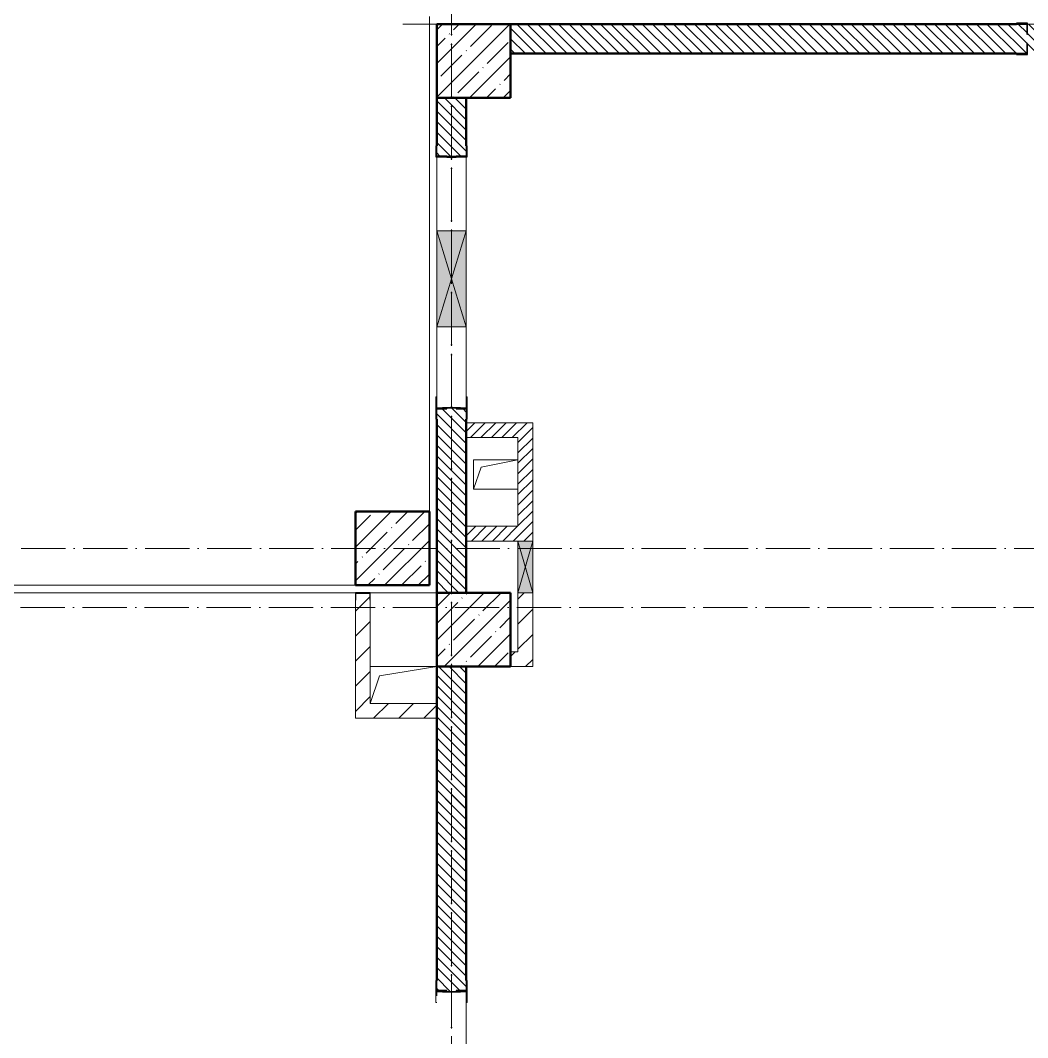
# Model space of a CAD drawing. Header units: millimetres. Extents: x -136833 to 49383, y -8033 to 344618.
# Drawn here: x -41003 to -34184, y 285715 to 292603 of the extents above; entities that cross this region are included whole.
import ezdxf

# ---------------------------------------------------------------- set-up
doc = ezdxf.new("R2010")
doc.units = ezdxf.units.MM
doc.linetypes.add('50_200_ШТРИХ_1Т_ш5_п1_п1_', pattern=[700, 500, -100, 0, -100])
for name, color, linetype, lineweight in [('A-DETL-GENF-OTLN', 7, 'Continuous', 9), ('A-FLOR-____-OTLN', 7, 'Continuous', 9), ('A-GENM-____-MCUT', 7, 'Continuous', 25), ('A-GENM-____-OTLN', 7, 'Continuous', 9), ('A-GENM-____-OTLN-1', 7, 'Continuous', 25), ('A-GLAZ-____-OTLN', 7, 'Continuous', 9), ('A-WALL-____-MCUT', 7, 'Continuous', 13), ('A-WALL-____-MCUT-2', 7, 'Continuous', 50), ('A-WALL-____-PATT-1', 7, 'Continuous', 9), ('A-WALL-FNSH-MCUT-1', 7, 'Continuous', 9), ('I-WALL-____-OTLN', 7, 'Continuous', 9), ('S-COLS-____-MCUT', 7, 'Continuous', 50), ('S-COLS-____-OTLN', 7, 'Continuous', 9), ('S-GRID-____-OTLN-1', 7, '50_200_ШТРИХ_1Т_ш5_п1_п1_', 9)]:
    doc.layers.add(name, color=color, linetype=linetype, lineweight=lineweight)
pattern_1 = [(135, (-131434.413, 245796.486), (-35.35534, -35.35534), [])]
pattern_2 = [(45, (-93500, -46531.04), (-114.04925, 114.04925), []), (45, (-93385.95, -46531.04), (-114.04925, 114.04925), [201.613, -40.323, 3.353, -36.97])]
pattern_3 = [(45, (-93500, -42681.04), (-114.04925, 114.04925), []), (45, (-93385.95, -42681.04), (-114.04925, 114.04925), [201.613, -40.323, 3.353, -36.97])]
pattern_4 = [(45, (-92950, -43231.04), (-114.04925, 114.04925), []), (45, (-92835.95, -43231.04), (-114.04925, 114.04925), [201.613, -40.323, 3.353, -36.97])]
pattern_5 = [(45, (-131434.41, 245796.49), (-84.85281, 84.85281), [])]
pattern_6 = [(45, (-131434.413, 245796.486), (-35.35534, 35.35534), [])]
pattern_7 = [(135, (-131434.413, 245796.486), (-35.35534, -35.35534), [])]
pattern_8 = [(45, (-131434.41, 245796.49), (-84.85281, 84.85281), [])]
pattern_9 = [(45, (-131434.413, 245796.486), (-35.35534, 35.35534), [])]

# ---------------------------------------------------------------- blocks, each defined once
blk = doc.blocks.new('BSC_Колонна _Прямоугольная - 500х500-V116-АР1_План отверстий 2 этажа в осях 1-64_Ю-ЯЯ')
at = {"layer": 'S-COLS-____-OTLN'}
h = blk.add_hatch(dxfattribs=at)
h.set_pattern_fill('FP_129', color=256, style=0, pattern_type=2)
h.set_pattern_definition(pattern_2)
h.paths.add_polyline_path([(-250, -250), (250, -250), (250, 250), (-250, 250)], flags=0)
at = {"layer": 'S-COLS-____-MCUT'}
for p, q in [((250, 250), (-250, 250)), ((-250, 250), (-250, -250)), ((250, -250), (250, 250)), ((-250, -250), (250, -250))]:
    blk.add_line(p, q, dxfattribs=at)
blk = doc.blocks.new('BSC_Колонна _Прямоугольная - 500х500-V118-АР1_План отверстий 2 этажа в осях 1-64_Ю-ЯЯ')
at = {"layer": 'S-COLS-____-OTLN'}
h = blk.add_hatch(dxfattribs=at)
h.set_pattern_fill('FP_131', color=256, style=0, pattern_type=2)
h.set_pattern_definition(pattern_3)
h.paths.add_polyline_path([(-250, -250), (250, -250), (250, 250), (-250, 250), (-250, 13.8)], flags=0)
at = {"layer": 'S-COLS-____-MCUT'}
for p, q in [((250, 250), (-250, 250)), ((-250, 250), (-250, -250)), ((250, -250), (250, 250)), ((-250, -250), (250, -250))]:
    blk.add_line(p, q, dxfattribs=at)
blk = doc.blocks.new('BSC_Колонна _Прямоугольная - 500х500-V123-АР1_План отверстий 2 этажа в осях 1-64_Ю-ЯЯ')
at = {"layer": 'S-COLS-____-OTLN'}
h = blk.add_hatch(dxfattribs=at)
h.set_pattern_fill('FP_136', color=256, style=0, pattern_type=2)
h.set_pattern_definition(pattern_4)
h.paths.add_polyline_path([(-250, -250), (250, -250), (250, 250), (-250, 250)], flags=0)
at = {"layer": 'S-COLS-____-MCUT'}
for p, q in [((250, 250), (-250, 250)), ((-250, 250), (-250, -250)), ((250, -250), (250, 250)), ((-250, -250), (250, -250))]:
    blk.add_line(p, q, dxfattribs=at)
blk = doc.blocks.new('Фахверк_СКБ_Уголок - 200_3550-28267367-АР1_План отверстий 2 этажа в осях 1-64_Ю-ЯЯ')
at = {"layer": 'A-GENM-____-MCUT'}
for p, q in [((200, 156), (125, 156)), ((125, 156), (125, 81)), ((131, 81), (131, 150)), ((131, 150), (200, 150)), ((200, 150), (200, 156)), ((125, 81), (131, 81)), ((131, 19), (125, 19)), ((125, 19), (125, -56)), ((131, -50), (131, 19)), ((125, -56), (200, -56)), ((200, -50), (131, -50)), ((200, -56), (200, -50))]:
    blk.add_line(p, q, dxfattribs=at)
blk = doc.blocks.new('Фахверк_СКБ_Уголок - 200_3960-28268576-АР1_План отверстий 2 этажа в осях 1-64_Ю-ЯЯ')
at = {"layer": 'A-GENM-____-MCUT'}
for p, q in [((200, 156), (125, 156)), ((125, 156), (125, 81)), ((131, 81), (131, 150)), ((131, 150), (200, 150)), ((200, 150), (200, 156)), ((125, 81), (131, 81)), ((131, 19), (125, 19)), ((125, 19), (125, -56)), ((131, -50), (131, 19)), ((125, -56), (200, -56)), ((200, -50), (131, -50)), ((200, -56), (200, -50))]:
    blk.add_line(p, q, dxfattribs=at)
blk = doc.blocks.new('154_Стойка_СКБ_Уголок - СМ-2480_200-28346303-АР1_План отверстий 2 этажа в осях 1-64_Ю-ЯЯ')
at = {"layer": 'A-GENM-____-MCUT'}
for p, q in [((125, 156), (125, 81)), ((200, 156), (125, 156)), ((131, 81), (131, 150)), ((131, 150), (200, 150)), ((200, 150), (200, 156)), ((125, 81), (131, 81)), ((131, 19), (125, 19)), ((125, 19), (125, -56)), ((131, -50), (131, 19)), ((125, -56), (200, -56)), ((200, -50), (131, -50)), ((200, -56), (200, -50))]:
    blk.add_line(p, q, dxfattribs=at)
blk = doc.blocks.new('Стойка_Влож_Полоса боковая - Полоса-V150-АР1_План отверстий 2 этажа в осях 1-64_Ю-ЯЯ')
at = {"layer": 'A-GENM-____-OTLN'}
for p, q in [((-5, 60), (0, 60)), ((-5, -60), (-5, 60)), ((0, 31), (0, -31)), ((0, -60), (-5, -60))]:
    blk.add_line(p, q, dxfattribs=at)
blk = doc.blocks.new('Стойка_Влож_Уголок_Опорный - Уголок-28213941-АР1_План отверстий 2 этажа в осях 1-64_Ю-ЯЯ')
at = {"layer": 'A-GENM-____-OTLN'}
for p, q in [((-212, -6), (-212, 0)), ((0, 0), (0, -6)), ((-212, -75), (-212, -6)), ((-212, -6), (-206, -6)), ((-6, -6), (0, -6)), ((0, -6), (0, -75)), ((-212, -75), (-206, -75)), ((-6, -75), (0, -75))]:
    blk.add_line(p, q, dxfattribs=at)
blk = doc.blocks.new('154_Фахверк_СКБ_Швеллер - Тип_100_3960-28318856-АР1_План отверстий 2 этажа в осях 1-64_Ю-ЯЯ')
at = {"layer": 'A-GENM-____-MCUT'}
for p, q in [((175, 50), (125, 50)), ((125, 50), (125, -50)), ((128, 47), (175, 47)), ((128, -47), (128, 47)), ((175, 47), (175, 50)), ((125, -50), (175, -50)), ((175, -47), (128, -47)), ((175, -50), (175, -47))]:
    blk.add_line(p, q, dxfattribs=at)
blk = doc.blocks.new('AR_Отверстие прямоугольное _в плите_ - AR_Отверстие прямоугольное _в плите_-V160-АР1_План отверстий 2 этажа в осях 1-64_Ю-ЯЯ')
at = {"layer": 'A-GENM-____-OTLN'}
for p, q in [((150, 100), (-150, 100)), ((-150, 100), (-150, -100)), ((-100, 50), (150, 100)), ((-150, -100), (-100, 50)), ((-150, -100), (150, -100))]:
    blk.add_line(p, q, dxfattribs=at)
blk = doc.blocks.new('AR_Отверстие прямоугольное _в плите_ - AR_Отверстие прямоугольное _в плите_-30552830-АР1_План отверстий 2 этажа в осях 1-64_Ю-ЯЯ')
at = {"layer": 'A-GENM-____-OTLN'}
for p, q in [((225, 125), (-225, 125)), ((-162.5, 62.5), (225, 125)), ((-225, -125), (-162.5, 62.5))]:
    blk.add_line(p, q, dxfattribs=at)
blk = doc.blocks.new('AR_Отверстие прямоугольное _в стене_ - AR_Отверстие прямоугольное _в стене__ОВ-36845443-АР1_План отверстий 2 этажа в осях 1-64_Ю-ЯЯ')
at = {"layer": 'A-GLAZ-____-OTLN'}
blk.add_hatch(color=256, dxfattribs=at).paths.add_polyline_path([(325, 100), (-325, 100), (-325, -100), (325, -100)], flags=0)
at = {"layer": 'A-DETL-GENF-OTLN'}
for p, q in [((-325, -100), (-325, 100)), ((-325, 100), (325, 100)), ((325, 100), (-325, -100)), ((-325, 100), (325, -100)), ((325, 100), (-325, 100)), ((-325, 100), (-325, -100)), ((325, 100), (325, -100)), ((325, -100), (325, 100)), ((325, -100), (-325, -100)), ((-325, -100), (325, -100))]:
    blk.add_line(p, q, dxfattribs=at)
blk = doc.blocks.new('AR_Отверстие прямоугольное _в стене_ - AR_Отверстие прямоугольное _в стене__ОВ-36848105-АР1_План отверстий 2 этажа в осях 1-64_Ю-ЯЯ')
at = {"layer": 'A-GLAZ-____-OTLN'}
blk.add_hatch(color=256, dxfattribs=at).paths.add_polyline_path([(-175, -50), (175, -50), (175, 50), (-175, 50)], flags=0)
at = {"layer": 'A-DETL-GENF-OTLN'}
for p, q in [((-175, -50), (-175, 50)), ((-175, 50), (175, 50)), ((175, 50), (-175, -50)), ((-175, 50), (175, -50)), ((175, 50), (-175, 50)), ((-175, 50), (-175, -50)), ((175, 50), (175, -50)), ((175, -50), (175, 50)), ((175, -50), (-175, -50)), ((-175, -50), (175, -50))]:
    blk.add_line(p, q, dxfattribs=at)
blk = doc.blocks.new('BSC_Колонна _Прямоугольная - 500х500-V120-АР1_План отверстий 2 этажа в осях 1-64_А-ГГ')
at = {"layer": 'S-COLS-____-OTLN'}
h = blk.add_hatch(dxfattribs=at)
h.set_pattern_fill('FP_150', color=256, style=0, pattern_type=2)
h.set_pattern_definition(pattern_2)
h.paths.add_polyline_path([(-250, -250), (250, -250), (250, 250), (-250, 250)], flags=0)
at = {"layer": 'S-COLS-____-MCUT'}
for p, q in [((250, 250), (-250, 250)), ((-250, 250), (-250, -250)), ((250, -250), (250, 250)), ((-250, -250), (250, -250))]:
    blk.add_line(p, q, dxfattribs=at)
blk = doc.blocks.new('BSC_Колонна _Прямоугольная - 500х500-V122-АР1_План отверстий 2 этажа в осях 1-64_А-ГГ')
at = {"layer": 'S-COLS-____-OTLN'}
h = blk.add_hatch(dxfattribs=at)
h.set_pattern_fill('FP_152', color=256, style=0, pattern_type=2)
h.set_pattern_definition(pattern_3)
h.paths.add_polyline_path([(-250, -250), (250, -250), (250, 250), (-250, 250)], flags=0)
at = {"layer": 'S-COLS-____-MCUT'}
for p, q in [((250, 250), (-250, 250)), ((-250, 250), (-250, -250)), ((250, -250), (250, 250)), ((-250, -250), (250, -250))]:
    blk.add_line(p, q, dxfattribs=at)
blk = doc.blocks.new('BSC_Колонна _Прямоугольная - 500х500-V127-АР1_План отверстий 2 этажа в осях 1-64_А-ГГ')
at = {"layer": 'S-COLS-____-OTLN'}
h = blk.add_hatch(dxfattribs=at)
h.set_pattern_fill('FP_157', color=256, style=0, pattern_type=2)
h.set_pattern_definition(pattern_4)
h.paths.add_polyline_path([(-250, -250), (250, -250), (250, 250), (-250, 250)], flags=0)
at = {"layer": 'S-COLS-____-MCUT'}
for p, q in [((250, 250), (-250, 250)), ((-250, 250), (-250, -250)), ((250, -250), (250, 250)), ((-250, -250), (250, -250))]:
    blk.add_line(p, q, dxfattribs=at)
blk = doc.blocks.new('Фахверк_СКБ_Уголок - 200_3550-28267367-АР1_План отверстий 2 этажа в осях 1-64_А-ГГ')
at = {"layer": 'A-GENM-____-MCUT'}
for p, q in [((200, 156), (125, 156)), ((125, 156), (125, 81)), ((131, 81), (131, 150)), ((131, 150), (200, 150)), ((200, 150), (200, 156)), ((125, 81), (131, 81)), ((131, 19), (125, 19)), ((125, 19), (125, -56)), ((131, -50), (131, 19)), ((125, -56), (200, -56)), ((200, -50), (131, -50)), ((200, -56), (200, -50))]:
    blk.add_line(p, q, dxfattribs=at)
blk = doc.blocks.new('Фахверк_СКБ_Уголок - 200_3960-28268576-АР1_План отверстий 2 этажа в осях 1-64_А-ГГ')
at = {"layer": 'A-GENM-____-MCUT'}
for p, q in [((200, 156), (125, 156)), ((125, 156), (125, 81)), ((131, 81), (131, 150)), ((131, 150), (200, 150)), ((200, 150), (200, 156)), ((125, 81), (131, 81)), ((131, 19), (125, 19)), ((125, 19), (125, -56)), ((131, -50), (131, 19)), ((125, -56), (200, -56)), ((200, -50), (131, -50)), ((200, -56), (200, -50))]:
    blk.add_line(p, q, dxfattribs=at)
blk = doc.blocks.new('154_Стойка_СКБ_Уголок - СМ-2480_200-28346303-АР1_План отверстий 2 этажа в осях 1-64_А-ГГ')
at = {"layer": 'A-GENM-____-MCUT'}
for p, q in [((125, 156), (125, 81)), ((200, 156), (125, 156)), ((131, 81), (131, 150)), ((131, 150), (200, 150)), ((200, 150), (200, 156)), ((125, 81), (131, 81)), ((131, 19), (125, 19)), ((125, 19), (125, -56)), ((131, -50), (131, 19)), ((125, -56), (200, -56)), ((200, -50), (131, -50)), ((200, -56), (200, -50))]:
    blk.add_line(p, q, dxfattribs=at)
blk = doc.blocks.new('Стойка_Влож_Полоса боковая - Полоса-28213942-АР1_План отверстий 2 этажа в осях 1-64_А-ГГ')
at = {"layer": 'A-GENM-____-OTLN'}
for p, q in [((-5, 60), (0, 60)), ((-5, -60), (-5, 60)), ((0, 31), (0, -31)), ((0, -60), (-5, -60))]:
    blk.add_line(p, q, dxfattribs=at)
blk = doc.blocks.new('Стойка_Влож_Уголок_Опорный - Уголок-28213941-АР1_План отверстий 2 этажа в осях 1-64_А-ГГ')
at = {"layer": 'A-GENM-____-OTLN'}
for p, q in [((-212, -6), (-212, 0)), ((0, 0), (0, -6)), ((-212, -75), (-212, -6)), ((-212, -6), (-206, -6)), ((-6, -6), (0, -6)), ((0, -6), (0, -75)), ((-212, -75), (-206, -75)), ((-6, -75), (0, -75))]:
    blk.add_line(p, q, dxfattribs=at)
blk = doc.blocks.new('154_Фахверк_СКБ_Швеллер - Тип_100_3960-28318856-АР1_План отверстий 2 этажа в осях 1-64_А-ГГ')
at = {"layer": 'A-GENM-____-MCUT'}
for p, q in [((175, 50), (125, 50)), ((125, 50), (125, -50)), ((128, 47), (175, 47)), ((128, -47), (128, 47)), ((175, 47), (175, 50)), ((125, -50), (175, -50)), ((175, -47), (128, -47)), ((175, -50), (175, -47))]:
    blk.add_line(p, q, dxfattribs=at)
blk = doc.blocks.new('AR_Отверстие прямоугольное _в плите_ - AR_Отверстие прямоугольное _в плите_-30423629-АР1_План отверстий 2 этажа в осях 1-64_А-ГГ')
at = {"layer": 'A-GENM-____-OTLN'}
for p, q in [((150, 100), (-150, 100)), ((-150, 100), (-150, -100)), ((-100, 50), (150, 100)), ((-150, -100), (-100, 50)), ((-150, -100), (150, -100))]:
    blk.add_line(p, q, dxfattribs=at)
blk = doc.blocks.new('AR_Отверстие прямоугольное _в плите_ - AR_Отверстие прямоугольное _в плите_-30552830-АР1_План отверстий 2 этажа в осях 1-64_А-ГГ')
at = {"layer": 'A-GENM-____-OTLN'}
for p, q in [((225, 125), (-225, 125)), ((-162.5, 62.5), (225, 125)), ((-225, -125), (-162.5, 62.5))]:
    blk.add_line(p, q, dxfattribs=at)
blk = doc.blocks.new('AR_Отверстие прямоугольное _в стене_ - AR_Отверстие прямоугольное _в стене__ОВ-36845443-АР1_План отверстий 2 этажа в осях 1-64_А-ГГ')
at = {"layer": 'A-GLAZ-____-OTLN'}
blk.add_hatch(color=256, dxfattribs=at).paths.add_polyline_path([(325, 100), (-325, 100), (-325, -100), (325, -100)], flags=0)
at = {"layer": 'A-DETL-GENF-OTLN'}
for p, q in [((-325, -100), (-325, 100)), ((-325, 100), (325, 100)), ((325, 100), (-325, -100)), ((-325, 100), (325, -100)), ((325, 100), (-325, 100)), ((-325, 100), (-325, -100)), ((325, 100), (325, -100)), ((325, -100), (325, 100)), ((325, -100), (-325, -100)), ((-325, -100), (325, -100))]:
    blk.add_line(p, q, dxfattribs=at)
blk = doc.blocks.new('AR_Отверстие прямоугольное _в стене_ - AR_Отверстие прямоугольное _в стене__ОВ-36848105-АР1_План отверстий 2 этажа в осях 1-64_А-ГГ')
at = {"layer": 'A-GLAZ-____-OTLN'}
blk.add_hatch(color=256, dxfattribs=at).paths.add_polyline_path([(-175, -50), (175, -50), (175, 50), (-175, 50)], flags=0)
at = {"layer": 'A-DETL-GENF-OTLN'}
for p, q in [((-175, -50), (-175, 50)), ((-175, 50), (175, 50)), ((175, 50), (-175, -50)), ((-175, 50), (175, -50)), ((175, 50), (-175, 50)), ((-175, 50), (-175, -50)), ((175, 50), (175, -50)), ((175, -50), (175, 50)), ((175, -50), (-175, -50)), ((-175, -50), (175, -50))]:
    blk.add_line(p, q, dxfattribs=at)
blk = doc.blocks.new('3эт')
at = {"layer": 'S-GRID-____-OTLN-1', "color": 251, "ltscale": 0.6, "true_color": 0x636466}
for p, q in [((377120.7, -46882.4), (377120.7, 4029.4)), ((377120.7, -91346.1), (377120.7, -36982.5)), ((376792, -40082.4), (387845.1, -40082.4)), ((376792, -40082.4), (387845.1, -40082.4)), ((358243, -43632.4), (387705.3, -43632.4)), ((358243, -43632.4), (387705.3, -43632.4)), ((351097.5, -44032.4), (387845.1, -44032.4))]:
    blk.add_line(p, q, dxfattribs=at)

msp = doc.modelspace()

# ---------------------------------------------------------------- hatches: boundary and pattern name
at = {"layer": 'A-WALL-____-PATT-1'}
h = msp.add_hatch(dxfattribs=at)
h.set_pattern_fill('FP_6', color=256, style=0, pattern_type=2)
h.set_pattern_definition(pattern_1)
h.paths.add_polyline_path([(-30684.4, 292377.5), (-30684.4, 292577.5), (-34184.4, 292577.5), (-34184.4, 292508.5), (-34190.4, 292508.5), (-34190.4, 292577.5), (-37684.4, 292577.5), (-37684.4, 292377.5), (-34190.4, 292377.5), (-34190.4, 292446.5), (-34184.4, 292446.5), (-34184.4, 292377.5), (-30702.1, 292377.5)], flags=0)
h = msp.add_hatch(dxfattribs=at)
h.set_pattern_fill('FP_6', color=256, style=0, pattern_type=2)
h.set_pattern_definition(pattern_7)
h.paths.add_polyline_path([(-30684.4, 292377.5), (-30684.4, 292577.5), (-34184.4, 292577.5), (-34184.4, 292508.5), (-34190.4, 292508.5), (-34190.4, 292577.5), (-37684.4, 292577.5), (-37684.4, 292377.5), (-34190.4, 292377.5), (-34190.4, 292446.5), (-34184.4, 292446.5), (-34184.4, 292377.5), (-30702.6, 292377.5)], flags=0)
h = msp.add_hatch(dxfattribs=at)
h.set_pattern_fill('FP_6', color=256, style=0, pattern_type=2)
h.set_pattern_definition(pattern_1)
h.paths.add_polyline_path([(-38144.4, 288727.5), (-37984.4, 288727.5), (-37985.4, 289971.5), (-38053.4, 289971.5), (-38053.4, 289977.5), (-38115.4, 289977.5), (-38115.4, 289971.5), (-38184.4, 289971.5), (-38184.4, 288727.5)], flags=0)
h.paths.add_polyline_path([(-38053.4, 291677.5), (-38053.4, 291683.5), (-37984.4, 291683.5), (-37984.4, 292077.5), (-38184.4, 292077.5), (-38184.4, 291683.5), (-38115.4, 291683.5), (-38115.4, 291677.5)], flags=0)
h = msp.add_hatch(dxfattribs=at)
h.set_pattern_fill('FP_6', color=256, style=0, pattern_type=2)
h.set_pattern_definition(pattern_7)
h.paths.add_polyline_path([(-38184.4, 288727.5), (-37984.4, 288727.5), (-37985.4, 289971.5), (-38053.4, 289971.5), (-38053.4, 289977.5), (-38115.4, 289977.5), (-38115.4, 289971.5), (-38184.4, 289971.5), (-38184.4, 289532.1)], flags=0)
h.paths.add_polyline_path([(-38053.4, 291677.5), (-38053.4, 291683.5), (-37984.4, 291683.5), (-37984.4, 292077.5), (-38184.4, 292077.5), (-38184.4, 291683.5), (-38115.4, 291683.5), (-38115.4, 291677.5)], flags=0)
h = msp.add_hatch(dxfattribs=at)
h.set_pattern_fill('FP_5', color=256, style=0, pattern_type=2)
h.set_pattern_definition(pattern_6)
h.paths.add_polyline_path([(-37534.4, 289777.5), (-37534.4, 289877.5), (-37984.4, 289877.5), (-37984.4, 289777.5), (-37634.4, 289777.5)], flags=0)
h = msp.add_hatch(dxfattribs=at)
h.set_pattern_fill('FP_5', color=256, style=0, pattern_type=2)
h.set_pattern_definition(pattern_9)
h.paths.add_polyline_path([(-37534.4, 289777.5), (-37534.4, 289877.5), (-37984.4, 289877.5), (-37984.4, 289777.5), (-37634.4, 289777.5)], flags=0)
h = msp.add_hatch(dxfattribs=at)
h.set_pattern_fill('FP_5', color=256, style=0, pattern_type=2)
h.set_pattern_definition(pattern_6)
h.paths.add_polyline_path([(-37534.4, 289177.5), (-37534.4, 289777.5), (-37634.4, 289777.5), (-37634.4, 289177.5)], flags=0)
h = msp.add_hatch(dxfattribs=at)
h.set_pattern_fill('FP_5', color=256, style=0, pattern_type=2)
h.set_pattern_definition(pattern_9)
h.paths.add_polyline_path([(-37534.4, 289177.5), (-37534.4, 289777.5), (-37634.4, 289777.5), (-37634.4, 289177.5)], flags=0)
h = msp.add_hatch(dxfattribs=at)
h.set_pattern_fill('FP_5', color=256, style=0, pattern_type=2)
h.set_pattern_definition(pattern_6)
h.paths.add_polyline_path([(-37534.4, 289077.5), (-37534.4, 289177.5), (-37984.4, 289177.5), (-37984.4, 289077.5), (-37634.4, 289077.5)], flags=0)
h = msp.add_hatch(dxfattribs=at)
h.set_pattern_fill('FP_5', color=256, style=0, pattern_type=2)
h.set_pattern_definition(pattern_9)
h.paths.add_polyline_path([(-37534.4, 289077.5), (-37534.4, 289177.5), (-37984.4, 289177.5), (-37984.4, 289077.5), (-37634.4, 289077.5)], flags=0)
h = msp.add_hatch(dxfattribs=at)
h.set_pattern_fill('FP_4', color=256, style=0, pattern_type=2)
h.set_pattern_definition(pattern_5)
h.paths.add_polyline_path([(-38634.4, 287877.5), (-38634.4, 288677.5), (-38637.4, 288677.5), (-38637.4, 288724.5), (-38731.4, 288724.5), (-38731.4, 288677.5), (-38734.4, 288677.5), (-38734.4, 287877.5)], flags=0)
h = msp.add_hatch(dxfattribs=at)
h.set_pattern_fill('FP_4', color=256, style=0, pattern_type=2)
h.set_pattern_definition(pattern_8)
h.paths.add_polyline_path([(-38634.4, 287877.5), (-38634.4, 288677.5), (-38637.4, 288677.5), (-38637.4, 288724.5), (-38731.4, 288724.5), (-38731.4, 288677.5), (-38734.4, 288677.5), (-38734.4, 287877.5)], flags=0)
h = msp.add_hatch(dxfattribs=at)
h.set_pattern_fill('FP_4', color=256, style=0, pattern_type=2)
h.set_pattern_definition(pattern_5)
h.paths.add_polyline_path([(-37534.4, 288327.5), (-37534.4, 288727.5), (-37634.4, 288727.5), (-37634.4, 288327.5)], flags=0)
h = msp.add_hatch(dxfattribs=at)
h.set_pattern_fill('FP_4', color=256, style=0, pattern_type=2)
h.set_pattern_definition(pattern_8)
h.paths.add_polyline_path([(-37534.4, 288327.5), (-37534.4, 288727.5), (-37634.4, 288727.5), (-37634.4, 288327.5)], flags=0)
h = msp.add_hatch(dxfattribs=at)
h.set_pattern_fill('FP_4', color=256, style=0, pattern_type=2)
h.set_pattern_definition(pattern_5)
h.paths.add_polyline_path([(-37534.4, 288227.5), (-37534.4, 288327.5), (-37684.4, 288327.5), (-37684.4, 288227.5)], flags=0)
h = msp.add_hatch(dxfattribs=at)
h.set_pattern_fill('FP_4', color=256, style=0, pattern_type=2)
h.set_pattern_definition(pattern_8)
h.paths.add_polyline_path([(-37534.4, 288227.5), (-37534.4, 288327.5), (-37684.4, 288327.5), (-37684.4, 288227.5)], flags=0)
h = msp.add_hatch(dxfattribs=at)
h.set_pattern_fill('FP_6', color=256, style=0, pattern_type=2)
h.set_pattern_definition(pattern_1)
h.paths.add_polyline_path([(-38184.4, 287277.5), (-37984.4, 287277.5), (-37984.4, 288227.5), (-38184.4, 288227.5)], flags=0)
h = msp.add_hatch(dxfattribs=at)
h.set_pattern_fill('FP_6', color=256, style=0, pattern_type=2)
h.set_pattern_definition(pattern_7)
h.paths.add_polyline_path([(-38184.4, 283377.5), (-37984.4, 283377.5), (-37984.4, 283852.5), (-38184.4, 283852.5)], flags=0)
h.paths.add_polyline_path([(-37984.4, 284252.5), (-37984.4, 285121.5), (-38053.4, 285121.5), (-38053.4, 285127.5), (-38115.4, 285127.5), (-38115.4, 285121.5), (-38184.4, 285121.5), (-38184.4, 284252.5), (-38071.5, 284252.5)], flags=0)
h.paths.add_polyline_path([(-38115.4, 286027.5), (-38053.4, 286027.5), (-38053.4, 286033.5), (-37984.4, 286033.5), (-37984.4, 288227.5), (-38184.4, 288227.5), (-38184.4, 286033.5), (-38115.4, 286033.5)], flags=0)
h = msp.add_hatch(dxfattribs=at)
h.set_pattern_fill('FP_4', color=256, style=0, pattern_type=2)
h.set_pattern_definition(pattern_5)
h.paths.add_polyline_path([(-38184.4, 287877.5), (-38184.4, 287977.5), (-38634.4, 287977.5), (-38634.4, 287877.5)], flags=0)
h = msp.add_hatch(dxfattribs=at)
h.set_pattern_fill('FP_4', color=256, style=0, pattern_type=2)
h.set_pattern_definition(pattern_8)
h.paths.add_polyline_path([(-38184.4, 287877.5), (-38184.4, 287977.5), (-38634.4, 287977.5), (-38634.4, 287877.5)], flags=0)

# ---------------------------------------------------------------- linework, layer by layer
at = {"layer": 'A-FLOR-____-OTLN'}
for p, q in [((-38234.4, 289277.5), (-38234.4, 292627.5)), ((-38234.4, 289277.5), (-38234.4, 292627.5)), ((-37934.4, 289627.5), (-37634.4, 289627.5)), ((-37934.4, 289427.5), (-37934.4, 289627.5)), ((-37934.4, 289627.5), (-37634.4, 289627.5)), ((-37934.4, 289427.5), (-37934.4, 289627.5)), ((-37634.4, 289427.5), (-37934.4, 289427.5)), ((-37634.4, 289427.5), (-37934.4, 289427.5)), ((-42184.4, 288777.5), (-38734.4, 288777.5)), ((-42184.4, 288777.5), (-38734.4, 288777.5)), ((-38734.4, 288727.5), (-42184.4, 288727.5)), ((-38734.4, 288727.5), (-42184.4, 288727.5)), ((-38184.4, 288727.5), (-38634.4, 288727.5)), ((-38184.4, 288727.5), (-38634.4, 288727.5)), ((-38634.4, 288227.5), (-38184.4, 288227.5)), ((-38634.4, 288227.5), (-38184.4, 288227.5))]:
    msp.add_line(p, q, dxfattribs=at)
at = {"layer": 'A-WALL-____-MCUT'}
for p, q in [((-34259.4, 292577.5), (-37684.4, 292577.5)), ((-37684.4, 292377.5), (-34259.4, 292377.5)), ((-38184.4, 292077.5), (-38184.4, 291752.5)), ((-37984.4, 291752.5), (-37984.4, 292077.5)), ((-38115.4, 291677.5), (-38053.4, 291677.5)), ((-38184.4, 289902.5), (-38184.4, 288727.5)), ((-37984.4, 288727.5), (-37984.4, 289902.5)), ((-38184.4, 288227.5), (-38184.4, 287277.5)), ((-37984.4, 287277.5), (-37984.4, 288227.5))]:
    msp.add_line(p, q, dxfattribs=at)
at = {"layer": 'A-WALL-____-MCUT-2'}
for p, q in [((-34259.4, 292577.5), (-37684.4, 292577.5)), ((-37684.4, 292377.5), (-34259.4, 292377.5)), ((-38184.4, 292077.5), (-38184.4, 291752.5)), ((-37984.4, 291752.5), (-37984.4, 292077.5)), ((-38115.4, 291677.5), (-38053.4, 291677.5)), ((-38184.4, 289902.5), (-38184.4, 288727.5)), ((-37984.4, 288727.5), (-37984.4, 289902.5)), ((-38184.4, 288227.5), (-38184.4, 286102.5)), ((-37984.4, 286102.5), (-37984.4, 288227.5))]:
    msp.add_line(p, q, dxfattribs=at)
at = {"layer": 'A-WALL-FNSH-MCUT-1'}
for p, q in [((-37534.4, 289877.5), (-37984.4, 289877.5)), ((-37534.4, 289877.5), (-37984.4, 289877.5)), ((-37534.4, 289077.5), (-37534.4, 289877.5)), ((-37534.4, 289077.5), (-37534.4, 289877.5)), ((-37984.4, 289777.5), (-37634.4, 289777.5)), ((-37984.4, 289777.5), (-37634.4, 289777.5)), ((-37634.4, 289777.5), (-37634.4, 289177.5)), ((-37634.4, 289777.5), (-37634.4, 289177.5)), ((-37634.4, 289177.5), (-37984.4, 289177.5)), ((-37634.4, 289177.5), (-37984.4, 289177.5)), ((-37984.4, 289077.5), (-37634.4, 289077.5)), ((-37984.4, 289077.5), (-37634.4, 289077.5)), ((-37634.4, 288727.5), (-37634.4, 288327.5)), ((-37634.4, 288727.5), (-37634.4, 288327.5)), ((-37534.4, 288227.5), (-37534.4, 288727.5)), ((-37534.4, 288227.5), (-37534.4, 288727.5)), ((-38734.4, 288677.5), (-38734.4, 287877.5)), ((-38734.4, 288677.5), (-38734.4, 287877.5)), ((-38634.4, 287977.5), (-38634.4, 288677.5)), ((-38634.4, 287977.5), (-38634.4, 288677.5)), ((-37634.4, 288327.5), (-37684.4, 288327.5)), ((-37634.4, 288327.5), (-37684.4, 288327.5)), ((-37684.4, 288227.5), (-37534.4, 288227.5)), ((-37684.4, 288227.5), (-37534.4, 288227.5)), ((-38184.4, 287977.5), (-38634.4, 287977.5)), ((-38184.4, 287977.5), (-38634.4, 287977.5)), ((-38734.4, 287877.5), (-38184.4, 287877.5)), ((-38734.4, 287877.5), (-38184.4, 287877.5))]:
    msp.add_line(p, q, dxfattribs=at)
at = {"layer": 'I-WALL-____-OTLN'}
for p, q in [((-38184.4, 291177.5), (-38184.4, 291677.5)), ((-38184.4, 291177.5), (-38184.4, 291677.5)), ((-37984.4, 291677.5), (-37984.4, 291177.5)), ((-37984.4, 291677.5), (-37984.4, 291177.5)), ((-38184.4, 289977.5), (-38184.4, 290527.5)), ((-38184.4, 289977.5), (-38184.4, 290527.5)), ((-37984.4, 290527.5), (-37984.4, 289977.5)), ((-37984.4, 290527.5), (-37984.4, 289977.5)), ((-38184.4, 285997.5), (-38184.4, 286027.5)), ((-37984.4, 286027.5), (-37984.4, 285127.5))]:
    msp.add_line(p, q, dxfattribs=at)

# ---------------------------------------------------------------- block references
msp.add_blockref('3эт', (-415205.1, 332659.9))
at = {"layer": 'A-GENM-____-OTLN'}
for name, p, rotation in [('Стойка_Влож_Уголок_Опорный - Уголок-28213941-АР1_План отверстий 2 этажа в осях 1-64_Ю-ЯЯ', (-38190.4, 289977.5), 180), ('Стойка_Влож_Уголок_Опорный - Уголок-28213941-АР1_План отверстий 2 этажа в осях 1-64_А-ГГ', (-38190.4, 289977.5), 180), ('Стойка_Влож_Полоса боковая - Полоса-V150-АР1_План отверстий 2 этажа в осях 1-64_Ю-ЯЯ', (-38084.4, 289977.5), 269.9999999999999), ('Стойка_Влож_Полоса боковая - Полоса-28213942-АР1_План отверстий 2 этажа в осях 1-64_А-ГГ', (-38084.4, 289977.5), 269.9999999999999), ('Стойка_Влож_Полоса боковая - Полоса-28213942-АР1_План отверстий 2 этажа в осях 1-64_А-ГГ', (-38084.4, 286027.5), 89.99999999999991)]:
    msp.add_blockref(name, p, dxfattribs=dict(at, rotation=rotation))
for name, p in [('AR_Отверстие прямоугольное _в плите_ - AR_Отверстие прямоугольное _в плите_-V160-АР1_План отверстий 2 этажа в осях 1-64_Ю-ЯЯ', (-37784.4, 289527.5)), ('AR_Отверстие прямоугольное _в плите_ - AR_Отверстие прямоугольное _в плите_-30423629-АР1_План отверстий 2 этажа в осях 1-64_А-ГГ', (-37784.4, 289527.5)), ('AR_Отверстие прямоугольное _в плите_ - AR_Отверстие прямоугольное _в плите_-30552830-АР1_План отверстий 2 этажа в осях 1-64_Ю-ЯЯ', (-38409.4, 288102.5)), ('AR_Отверстие прямоугольное _в плите_ - AR_Отверстие прямоугольное _в плите_-30552830-АР1_План отверстий 2 этажа в осях 1-64_А-ГГ', (-38409.4, 288102.5)), ('Стойка_Влож_Уголок_Опорный - Уголок-28213941-АР1_План отверстий 2 этажа в осях 1-64_А-ГГ', (-37978.4, 286027.5))]:
    msp.add_blockref(name, p, dxfattribs=at)
at = {"layer": 'A-GENM-____-OTLN-1'}
for name, p, rotation in [('Фахверк_СКБ_Уголок - 200_3550-28267367-АР1_План отверстий 2 этажа в осях 1-64_Ю-ЯЯ', (-34059.4, 292527.5), 180), ('Фахверк_СКБ_Уголок - 200_3550-28267367-АР1_План отверстий 2 этажа в осях 1-64_А-ГГ', (-34059.4, 292527.5), 180), ('Фахверк_СКБ_Уголок - 200_3960-28268576-АР1_План отверстий 2 этажа в осях 1-64_Ю-ЯЯ', (-38034.4, 291552.5), 89.9999999999999), ('Фахверк_СКБ_Уголок - 200_3960-28268576-АР1_План отверстий 2 этажа в осях 1-64_А-ГГ', (-38034.4, 291552.5), 89.9999999999999), ('154_Стойка_СКБ_Уголок - СМ-2480_200-28346303-АР1_План отверстий 2 этажа в осях 1-64_Ю-ЯЯ', (-38134.4, 290102.5), 269.9999999999999), ('154_Стойка_СКБ_Уголок - СМ-2480_200-28346303-АР1_План отверстий 2 этажа в осях 1-64_А-ГГ', (-38134.4, 290102.5), 269.9999999999999), ('154_Фахверк_СКБ_Швеллер - Тип_100_3960-28318856-АР1_План отверстий 2 этажа в осях 1-64_Ю-ЯЯ', (-38684.4, 288852.5), 270), ('154_Фахверк_СКБ_Швеллер - Тип_100_3960-28318856-АР1_План отверстий 2 этажа в осях 1-64_А-ГГ', (-38684.4, 288852.5), 270), ('154_Стойка_СКБ_Уголок - СМ-2480_200-28346303-АР1_План отверстий 2 этажа в осях 1-64_А-ГГ', (-38034.4, 285902.5), 89.9999999999999)]:
    msp.add_blockref(name, p, dxfattribs=dict(at, rotation=rotation))
at = {"layer": 'A-GLAZ-____-OTLN'}
for name, p, rotation in [('AR_Отверстие прямоугольное _в стене_ - AR_Отверстие прямоугольное _в стене__ОВ-36845443-АР1_План отверстий 2 этажа в осях 1-64_Ю-ЯЯ', (-38084.4, 290852.5), 269.9999999999999), ('AR_Отверстие прямоугольное _в стене_ - AR_Отверстие прямоугольное _в стене__ОВ-36845443-АР1_План отверстий 2 этажа в осях 1-64_А-ГГ', (-38084.4, 290852.5), 269.9999999999999), ('AR_Отверстие прямоугольное _в стене_ - AR_Отверстие прямоугольное _в стене__ОВ-36848105-АР1_План отверстий 2 этажа в осях 1-64_Ю-ЯЯ', (-37584.4, 288902.5), 89.99999999999659), ('AR_Отверстие прямоугольное _в стене_ - AR_Отверстие прямоугольное _в стене__ОВ-36848105-АР1_План отверстий 2 этажа в осях 1-64_А-ГГ', (-37584.4, 288902.5), 89.99999999999659)]:
    msp.add_blockref(name, p, dxfattribs=dict(at, rotation=rotation))
at = {"layer": 'S-COLS-____-OTLN'}
for name, p in [('BSC_Колонна _Прямоугольная - 500х500-V116-АР1_План отверстий 2 этажа в осях 1-64_Ю-ЯЯ', (-37934.4, 292327.5)), ('BSC_Колонна _Прямоугольная - 500х500-V120-АР1_План отверстий 2 этажа в осях 1-64_А-ГГ', (-37934.4, 292327.5)), ('BSC_Колонна _Прямоугольная - 500х500-V123-АР1_План отверстий 2 этажа в осях 1-64_Ю-ЯЯ', (-38484.4, 289027.5)), ('BSC_Колонна _Прямоугольная - 500х500-V127-АР1_План отверстий 2 этажа в осях 1-64_А-ГГ', (-38484.4, 289027.5)), ('BSC_Колонна _Прямоугольная - 500х500-V118-АР1_План отверстий 2 этажа в осях 1-64_Ю-ЯЯ', (-37934.4, 288477.5)), ('BSC_Колонна _Прямоугольная - 500х500-V122-АР1_План отверстий 2 этажа в осях 1-64_А-ГГ', (-37934.4, 288477.5))]:
    msp.add_blockref(name, p, dxfattribs=at)

doc.saveas('drawing.dxf')
